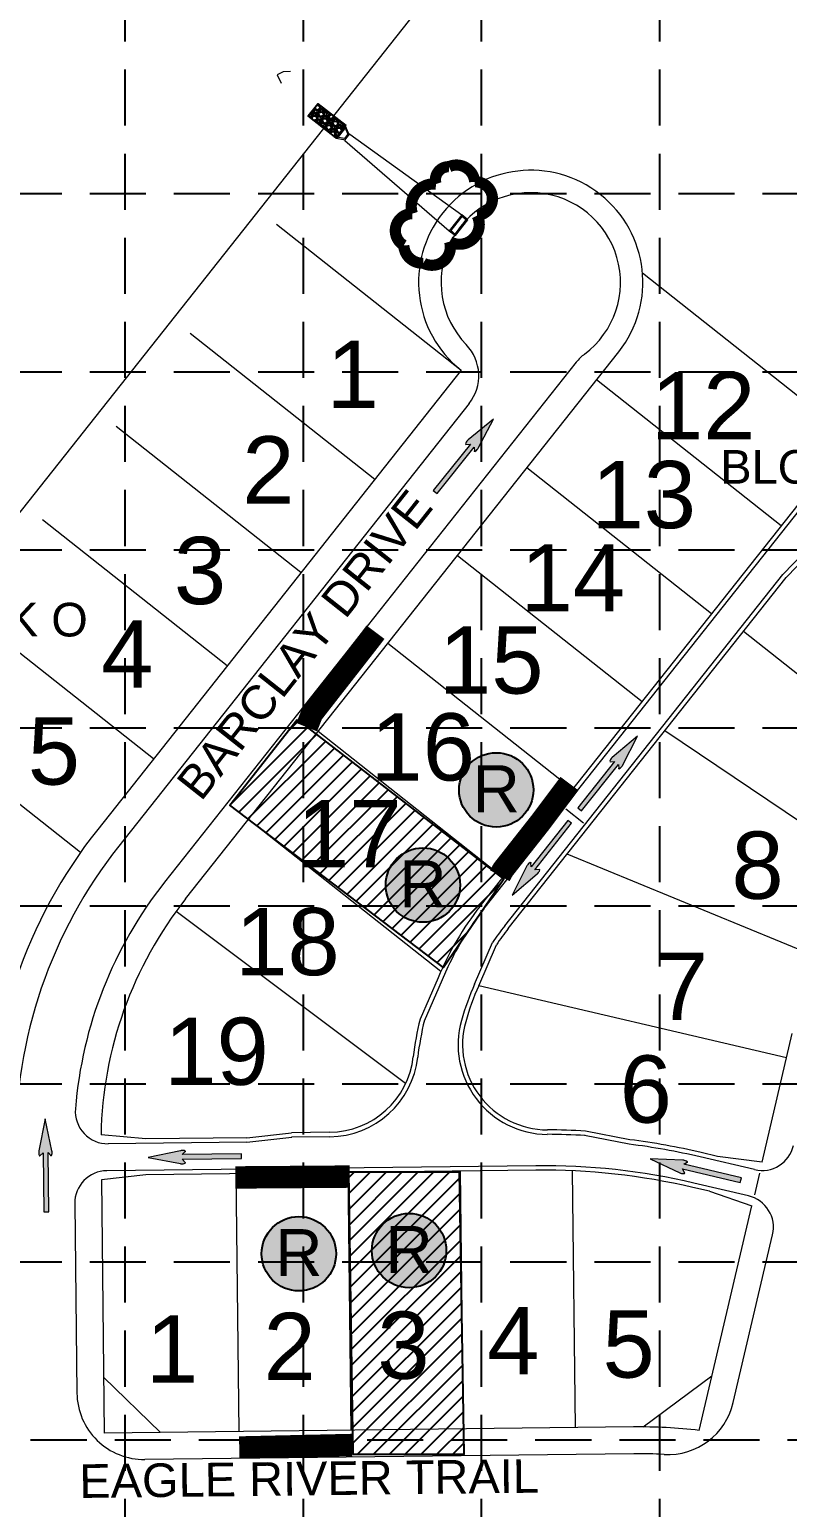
# Model space of a CAD drawing. Header units: inches. Extents: x 5726 to 10817, y 12055 to 15240.
# Drawn here: x 8071 to 8408, y 12902 to 13562 of the extents above; entities that cross this region are included whole.
import ezdxf
from ezdxf.enums import TextEntityAlignment as Align

# ---------------------------------------------------------------- set-up
doc = ezdxf.new("R2010")
doc.units = ezdxf.units.IN
doc.header["$LTSCALE"] = 100
doc.header["$MEASUREMENT"] = 0
doc.linetypes.add('HIDDEN', pattern=[0.375, 0.25, -0.125])
for name, color, linetype in [('10', 7, 'Continuous'), ('2', 7, 'Continuous'), ('21', 36, 'Continuous'), ('27', 150, 'Continuous'), ('29', 150, 'Continuous'), ('30', 7, 'Continuous'), ('8', 7, 'Continuous'), ('BASE', 7, 'Continuous'), ('BLOCK NUMBERS', 7, 'Continuous'), ('EROSION BLANKET', 84, 'Continuous'), ('FLOW ARROWS', 7, 'Continuous'), ('GRID', 254, 'HIDDEN'), ('INLET PROTECTION', 5, 'Continuous'), ('LOT NUMBERS', 7, 'Continuous'), ('RIP RAP', 1, 'Continuous'), ('SODDED LOT', 2, 'Continuous'), ('STREET NAMES', 7, 'Continuous')]:
    doc.layers.add(name, color=color, linetype=linetype)
doc.styles.add('ryland', font='ARIAL.TTF', dxfattribs={"height": 25})
doc.styles.get("Standard").update_dxf_attribs({"font": 'ARIAL.TTF', "height": 25})

# ---------------------------------------------------------------- blocks, each defined once
blk = doc.blocks.new('block2')
at = {"layer": 'GRID'}
for p, q in [((8113.06, 15156.29), (8113.06, 12138.33)), ((8192.48, 15156.29), (8192.48, 12138.33)), ((8271.9, 15156.29), (8271.9, 12138.33)), ((8351.32, 15156.29), (8351.32, 12138.33)), ((5809.88, 13488.47), (10733.92, 13488.47)), ((5809.88, 13409.05), (10733.92, 13409.05)), ((5809.88, 13329.63), (10733.92, 13329.63)), ((5809.88, 13250.21), (10733.92, 13250.21)), ((5809.88, 13170.79), (10733.92, 13170.79)), ((5809.88, 13091.37), (10733.92, 13091.37)), ((5809.88, 13011.95), (10733.92, 13011.95)), ((6683.5, 12932.53), (10733.92, 12932.53))]:
    blk.add_line(p, q, dxfattribs=at)
blk = doc.blocks.new('RYLAND')
h = blk.add_hatch(color=81)
h.paths.add_polyline_path([(1.164, -1.048, 1), (-1.408, -1.048, 1)])
h.paths.add_polyline_path([(-1.348, -2.228), (1.104, -2.228), (1.104, 0.21), (-1.348, 0.21)], flags=25)
at = {"color": 5}
blk.add_circle((-0.122, -1.048), 1.286, dxfattribs=at)
at = {"layer": 'BASE', "color": 5, "style": 'ryland'}
blk.add_text('R', height=1.625, dxfattribs=at).set_placement((-0.122, -1.821), align=Align.CENTER)
blk = doc.blocks.new('A$C27306BA2')
h = blk.add_hatch()
h.set_pattern_fill('GRAVEL', color=1, scale=6.405897, style=0)
h.set_pattern_definition([(228.0128, (-12313.62823, -18087.7097), (-51.247164083, -57.653080928), [0.8618237, -85.3207049]), (184.9697, (-12314.20476, -18088.3503), (76.870769848, 6.4058412396), [1.4789166, -146.4126997]), (132.5104, (-12315.67812, -18088.4784), (64.058909803, -70.46492175), [1.0428031, -103.2376398]), (267.2737, (-12318.17642, -18090.07988), (6.405871416, 128.1179404096), [1.346763, -133.3295072]), (292.8337, (-12318.24048, -18091.42512), (-32.029548083, 76.8707401262), [1.3206077, -130.7403398]), (357.2737, (-12317.728, -18092.64224), (-128.1179404096, 6.405871416), [1.346763, -133.3295072]), (37.6942, (-12316.38277, -18092.7063), (-83.2767070933, -64.0589077965), [1.7810251, -176.3213456]), (72.2553, (-12314.97347, -18091.6173), (44.8413474268, 140.9297082297), [1.681471, -166.4656938]), (121.4296, (-12314.461, -18090.01582), (-51.2472281553, 83.2766282423), [1.351324, -133.781219]), (175.2364, (-12315.16565, -18088.86276), (70.464872248, -6.405842685), [1.542745, -75.5944714]), (222.3974, (-12316.70306, -18088.73464), (-76.8708102022, -70.4648154642), [1.9951038, -197.5154221]), (138.8141, (-12311.8346, -18090.14394), (-44.841297359, 38.435364346), [0.6809532, -67.41466]), (171.4692, (-12312.34705, -18089.69553), (83.2766490507, -12.811844523), [1.2955094, -128.2557358]), (225, (-12313.6282, -18089.5033), (-7e-16, -6.4058989), [0.9059283, -8.1533744]), (203.1986, (-12314.07665, -18088.7346), (32.029482905, 12.81180234), [0.4878603, -48.2979966]), (291.8014, (-12314.5251, -18088.9268), (-6.40589635, 19.21769253), [0.6899343, -33.8068776]), (30.9638, (-12314.2688, -18089.5674), (19.21767811, 12.81180976), [1.1205771, -36.2319003]), (161.5651, (-12313.308, -18088.9909), (12.81179664, -6.4058867), [0.8102883, -19.4469386]), (16.3895, (-12318.24048, -18088.92682), (64.058983343, 19.217644078), [1.135125, -112.3776569]), (70.3462, (-12317.15148, -18088.60652), (-25.623557259, -70.4648798665), [0.952307, -94.2781987]), (293.1986, (-12313.3079, -18087.7097), (-12.81180234, 32.029482905), [0.9757142, -47.8101427]), (343.6105, (-12312.9236, -18088.60652), (-64.058983343, 19.217644078), [1.135125, -112.3776569]), (339.444, (-12318.2405, -18092.8985), (-32.029496446, 12.811768205), [1.0946397, -53.6373693]), (294.7751, (-12317.21554, -18093.28283), (-32.029434595, 70.464888106), [0.9171835, -90.801302]), (66.8014, (-12313.2439, -18094.1156), (12.81180234, 32.029482905), [0.9757142, -47.8101427]), (17.354, (-12312.85953, -18093.21877), (-83.276672972, -25.623552486), [1.073827, -106.3085756]), (69.444, (-12316.3828, -18094.1156), (-12.811768205, -32.029496446), [0.5473198, -54.1846891]), (101.3099, (-12313.6282, -18094.1156), (-6.40588176, 25.62359252), [0.3266367, -32.3371535]), (165.9638, (-12313.6923, -18093.7953), (19.21769428, -6.40588448), [1.3206077, -25.091578]), (186.009, (-12314.97347, -18093.475), (64.0589676643, 6.405892554), [1.2238466, -121.1606412]), (303.6901, (-12314.2688, -18090.144), (-6.40590547, 12.81179102), [0.9238713, -22.1729168]), (353.1572, (-12313.75635, -18090.91265), (108.9002436774, -12.811845086), [1.6129664, -159.6833992]), (60.9454, (-12312.1549, -18091.1048), (-25.623587878, -44.841280946), [0.6595255, -65.293219]), (90, (-12311.8346, -18090.528), (-6.405897, 6.405897), [0.3843538, -6.0215431]), (120.2564, (-12315.1016, -18093.28283), (25.623554949, -44.841294214), [0.8899328, -88.1036315]), (48.0128, (-12315.55, -18092.5141), (51.247164083, 57.653080928), [1.7236475, -84.4588811]), (0, (-12314.397, -18091.233), (6.405897, 6.405897), [1.6655332, -4.7403637]), (325.3048, (-12312.7314, -18091.23294), (-64.058932484, 44.841333634), [1.012862, -100.2732598]), (254.0546, (-12311.8986, -18091.8095), (-6.405896217, -25.623588515), [0.9327114, -45.7029229]), (207.646, (-12312.15488, -18092.7063), (-121.7120147353, -64.0590186698), [1.518614, -150.3430314]), (175.4261, (-12313.50012, -18093.41095), (-83.2766636145, 6.4058636228), [1.6065925, -159.0524888])])
h.paths.add_polyline_path([(4.8, 0), (0, 12.3), (27.8, 23), (32.5, 10.8)])
at = {"color": 1}
blk.add_lwpolyline([(4.8, 0), (0, 12.3), (27.8, 23), (32.5, 10.8)], close=True, dxfattribs=at)

msp = doc.modelspace()

# ---------------------------------------------------------------- hatches: boundary and pattern name
at = {"layer": 'FLOW ARROWS', "lineweight": 0}
h = msp.add_hatch(color=256, dxfattribs=at)
edge = h.paths.add_edge_path()
edge.add_line((8265.02, 13376.63), (8267.07, 13376.75))
edge.add_line((8267.07, 13376.75), (8250.52, 13356.1))
edge.add_line((8250.52, 13356.1), (8252.2, 13354.76))
edge.add_line((8252.2, 13354.76), (8268.74, 13375.4))
edge.add_line((8268.74, 13375.4), (8268.88, 13373.57))
edge.add_line((8268.88, 13373.57), (8268.88, 13373.57))
edge.add_ellipse((8269.81, 13374.54), major_axis=(-0.88, -1.09), ratio=0.285714, start_angle=342.81733, end_angle=484.72693)
edge.add_line((8270.57, 13374.96), (8270.56, 13374.95))
edge.add_line((8270.56, 13374.95), (8277.31, 13387.91))
edge.add_line((8277.31, 13387.91), (8266.05, 13378.58))
edge.add_line((8266.05, 13378.58), (8266.05, 13378.59))
edge.add_ellipse((8265.79, 13377.75), major_axis=(-0.88, -1.09), ratio=0.285714, start_angle=234.16847, end_angle=374.49672)
edge.add_line((8265.02, 13376.62), (8265.02, 13376.63))
h = msp.add_hatch(color=256, dxfattribs=at)
edge = h.paths.add_edge_path()
edge.add_line((8329.35, 13235.06), (8331.39, 13235.19))
edge.add_line((8331.39, 13235.19), (8314.99, 13214.43))
edge.add_line((8314.99, 13214.43), (8316.68, 13213.1))
edge.add_line((8316.68, 13213.1), (8333.08, 13233.86))
edge.add_line((8333.08, 13233.86), (8333.23, 13232.03))
edge.add_line((8333.23, 13232.03), (8333.23, 13232.03))
edge.add_ellipse((8334.15, 13233), major_axis=(-0.87, -1.1), ratio=0.285714, start_angle=342.81733, end_angle=484.72693)
edge.add_line((8334.9, 13233.43), (8334.9, 13233.42))
edge.add_line((8334.9, 13233.42), (8341.55, 13246.43))
edge.add_line((8341.55, 13246.43), (8330.36, 13237.02))
edge.add_line((8330.36, 13237.02), (8330.36, 13237.03))
edge.add_ellipse((8330.11, 13236.18), major_axis=(-0.87, -1.1), ratio=0.285714, start_angle=234.16847, end_angle=374.49672)
edge.add_line((8329.35, 13235.06), (8329.35, 13235.06))
h = msp.add_hatch(color=256, dxfattribs=at)
edge = h.paths.add_edge_path()
edge.add_line((8297.86, 13186.96), (8295.82, 13186.83))
edge.add_line((8295.82, 13186.83), (8312.22, 13207.59))
edge.add_line((8312.22, 13207.59), (8310.52, 13208.91))
edge.add_line((8310.52, 13208.91), (8294.13, 13188.16))
edge.add_line((8294.13, 13188.16), (8293.98, 13189.98))
edge.add_line((8293.98, 13189.98), (8293.98, 13189.99))
edge.add_ellipse((8293.06, 13189.01), major_axis=(0.87, 1.1), ratio=0.285714, start_angle=342.81733, end_angle=484.72693)
edge.add_line((8292.3, 13188.59), (8292.31, 13188.59))
edge.add_line((8292.31, 13188.59), (8285.65, 13175.59))
edge.add_line((8285.65, 13175.59), (8296.84, 13185))
edge.add_line((8296.84, 13185), (8296.84, 13184.99))
edge.add_ellipse((8297.1, 13185.84), major_axis=(0.87, 1.1), ratio=0.285714, start_angle=234.16847, end_angle=374.49672)
edge.add_line((8297.86, 13186.96), (8297.86, 13186.96))
h = msp.add_hatch(color=256, dxfattribs=at)
edge = h.paths.add_edge_path()
edge.add_line((8075.13, 13059.28), (8076.64, 13060.66))
edge.add_line((8076.64, 13060.66), (8076.94, 13034.21))
edge.add_line((8076.94, 13034.21), (8079.09, 13034.24))
edge.add_line((8079.09, 13034.24), (8078.79, 13060.69))
edge.add_line((8078.79, 13060.69), (8080.05, 13059.36))
edge.add_line((8080.05, 13059.36), (8080.06, 13059.36))
edge.add_ellipse((8080.16, 13060.7), major_axis=(0.02, -1.4), ratio=0.285714, start_angle=342.81733, end_angle=484.72693)
edge.add_line((8080.48, 13061.5), (8080.48, 13061.5))
edge.add_line((8080.48, 13061.5), (8077.47, 13075.79))
edge.add_line((8077.47, 13075.79), (8074.69, 13061.44))
edge.add_line((8074.69, 13061.44), (8074.69, 13061.44))
edge.add_ellipse((8075.02, 13060.63), major_axis=(0.02, -1.4), ratio=0.285714, start_angle=234.16847, end_angle=374.49672)
edge.add_line((8075.14, 13059.27), (8075.13, 13059.28))
h = msp.add_hatch(color=256, dxfattribs=at)
edge = h.paths.add_edge_path()
edge.add_line((8139.99, 13056.21), (8138.6, 13057.72))
edge.add_line((8138.6, 13057.72), (8165.06, 13058.02))
edge.add_line((8165.06, 13058.02), (8165.03, 13060.17))
edge.add_line((8165.03, 13060.17), (8138.58, 13059.87))
edge.add_line((8138.58, 13059.87), (8139.9, 13061.13))
edge.add_line((8139.9, 13061.13), (8139.91, 13061.14))
edge.add_ellipse((8138.57, 13061.24), major_axis=(1.4, 0.02), ratio=0.285714, start_angle=342.81733, end_angle=484.72693)
edge.add_line((8137.77, 13061.56), (8137.77, 13061.56))
edge.add_line((8137.77, 13061.56), (8123.47, 13058.55))
edge.add_line((8123.47, 13058.55), (8137.83, 13055.77))
edge.add_line((8137.83, 13055.77), (8137.82, 13055.76))
edge.add_ellipse((8138.64, 13056.1), major_axis=(1.4, 0.02), ratio=0.285714, start_angle=234.16847, end_angle=374.49672)
edge.add_line((8139.99, 13056.21), (8139.99, 13056.21))
h = msp.add_hatch(color=256, dxfattribs=at)
edge = h.paths.add_edge_path()
edge.add_line((8362.66, 13051.6), (8361.68, 13053.39))
edge.add_line((8361.68, 13053.39), (8387.43, 13047.32))
edge.add_line((8387.43, 13047.32), (8387.92, 13049.41))
edge.add_line((8387.92, 13049.41), (8362.17, 13055.49))
edge.add_line((8362.17, 13055.49), (8363.77, 13056.39))
edge.add_line((8363.77, 13056.39), (8363.77, 13056.4))
edge.add_ellipse((8362.49, 13056.82), major_axis=(1.36, -0.32), ratio=0.285714, start_angle=342.81733, end_angle=484.72693)
edge.add_line((8361.79, 13057.32), (8361.8, 13057.32))
edge.add_line((8361.8, 13057.32), (8347.2, 13057.85))
edge.add_line((8347.2, 13057.85), (8360.46, 13051.69))
edge.add_line((8360.46, 13051.69), (8360.45, 13051.69))
edge.add_ellipse((8361.32, 13051.81), major_axis=(1.36, -0.32), ratio=0.285714, start_angle=234.16847, end_angle=374.49672)
edge.add_line((8362.67, 13051.6), (8362.66, 13051.6))
at = {"layer": 'SODDED LOT'}
h = msp.add_hatch(dxfattribs=at)
h.set_pattern_fill('ANSI31', color=256, scale=40, style=0)
h.paths.add_polyline_path([(8189.88, 13253.84), (8281.98, 13182.65), (8255.03, 13143.32), (8159.8, 13215.63)])
h = msp.add_hatch(dxfattribs=at)
h.set_pattern_fill('ANSI31', color=256, scale=40, style=0)
h.paths.add_polyline_path([(8262.26, 13051.94), (8212.74, 13051.93), (8214.7, 12926.13), (8264.3, 12926.15)])

# ---------------------------------------------------------------- linework, layer by layer
at = {"layer": '10', "color": 7, "lineweight": 0}
msp.add_line((8207.69, 13513.09), (8211.66, 13518.1), dxfattribs=at)
msp.add_lwpolyline([(8207.48, 13513.63), (8207.12, 13513.18), (8210.55, 13512.67), (8211.07, 13512.26), (8213.24, 13515.01), (8212.72, 13515.42), (8211.44, 13518.64), (8211.09, 13518.19), (8212.36, 13514.97), (8210.91, 13513.13), (8207.48, 13513.63), (8211.09, 13518.19)], dxfattribs=at)
for points in [[(8260.37, 13469.75), (8265.95, 13476.81), (8263.21, 13478.98), (8257.62, 13471.92)], [(8260.28, 13470.45), (8265.25, 13476.73), (8263.29, 13478.28), (8258.32, 13472)]]:
    msp.add_lwpolyline(points, close=True, dxfattribs=at)
at = {"layer": '2', "color": 7, "lineweight": 0}
msp.add_line((7935.98, 13181.78), (8257.04, 13587.54), dxfattribs=at)
at = {"layer": '21', "color": 43, "lineweight": 0}
msp.add_lwpolyline([(8186.8, 13542.97), (8183.57, 13542.77), (8180.86, 13541.5), (8182.63, 13537.8)], dxfattribs=at)
at = {"layer": '27', "color": 7, "lineweight": 0}
for p, q in [((8180.61, 13474.84), (8262.95, 13409.68)), ((8436.68, 13379.45), (8343.81, 13452.93)), ((8140.12, 13173.86), (8333.19, 13417.87)), ((8262.95, 13409.68), (8100.91, 13204.89)), ((8271.44, 13170.62), (8452.98, 13400.05)), ((8407.82, 13317.19), (8421.8, 13331.64)), ((8283.99, 13160.69), (8407.82, 13317.19)), ((8270.78, 13135.09), (8278.66, 13153.39)), ((8252.76, 13138.72), (8244.61, 13120.18)), ((8397.1, 13056.42), (8410.55, 13113.8)), ((8122.43, 13066.82), (8102.38, 13068.6)), ((8167.33, 13067.35), (8122.43, 13066.82)), ((8167.33, 13067.35), (8187.31, 13069.58)), ((8204.31, 13069.77), (8187.31, 13069.58)), ((8338.17, 13066.44), (8318.37, 13070.29)), ((8377.27, 13059.02), (8369.97, 13060.73)), ((8397.1, 13056.42), (8377.27, 13059.02)), ((8122.41, 13050.82), (8102.53, 13048.59)), ((8102.53, 13048.59), (8103.84, 12935.6)), ((8296.28, 13052.84), (8122.41, 13050.82)), ((8373.62, 13043.44), (8366.32, 13045.15)), ((8373.62, 13043.44), (8392.54, 13036.95)), ((8369.05, 12936.76), (8392.54, 13036.95)), ((8339.74, 12938.34), (8103.84, 12935.6))]:
    msp.add_line(p, q, dxfattribs=at)
for centre, radius, start, end in [((8293.98, 13448.89), 50, 321.64691, 231.64691), ((8277.35, 13065.27), 225, 141.64691, 180.66446), ((8277.35, 13065.27), 175, 141.64691, 178.90964), ((8375.74, 13088.09), 133, 141.64691, 157.62398), ((8375.74, 13088.09), 117, 141.64691, 146.0729), ((8375.74, 13088.09), 115, 155.87902, 164.35656), ((8375.74, 13088.09), 135, 166.24803, 173.46783), ((8301.59, 13108.85), 38, 164.35656, 269.68314), ((8203.87, 13107.77), 38, 270.66446, 353.46783), ((8299.67, 12760.86), 310, 86.54072, 89.68314), ((8299.67, 12760.86), 308, 76.8063, 82.81956), ((8299.67, 12760.86), 292, 76.8063, 90.66446), ((8342.35, 12713.35), 225, 83.18567, 90.66446)]:
    msp.add_arc(centre, radius, start, end, dxfattribs=at)
at = {"layer": '29', "color": 7, "lineweight": 0}
for p, q in [((8213.27, 13514.95), (8263.19, 13478.98)), ((8224.43, 13361), (8142.09, 13426.15)), ((8405.66, 13340.24), (8323.31, 13405.39)), ((8191.54, 13319.44), (8109.2, 13384.59)), ((8374.63, 13301.03), (8292.29, 13366.18)), ((8158.66, 13277.87), (8076.31, 13343.03)), ((8343.61, 13261.82), (8261.26, 13326.97)), ((8125.77, 13236.31), (8043.43, 13301.46)), ((8388.9, 13293.28), (8472.81, 13226.88)), ((8312.58, 13222.61), (8230.24, 13287.76)), ((8093.17, 13194.52), (8010.54, 13259.9)), ((8281.55, 13183.4), (8199.21, 13248.55)), ((8443.21, 13188.46), (8353.79, 13248.91)), ((8253.93, 13141.49), (8168.19, 13209.34)), ((8421.51, 13147.99), (8310.16, 13193.76)), ((8238.21, 13091.51), (8135.9, 13168.31)), ((8270.88, 13135.31), (8408.06, 13103.16)), ((8162.51, 13051.29), (8163.84, 12936.3)), ((8212.5, 13051.87), (8213.84, 12936.88)), ((8262.5, 13052.45), (8263.83, 12937.46)), ((8312.5, 13052.58), (8313.83, 12938.04))]:
    msp.add_line(p, q, dxfattribs=at)
at = {"layer": '30', "color": 7, "lineweight": 0}
for p, q in [((8211.12, 13512.22), (8257.63, 13471.88)), ((8344.11, 12938.34), (8374.76, 12961.1)), ((8103.55, 12960.6), (8128.84, 12935.89))]:
    msp.add_line(p, q, dxfattribs=at)
at = {"layer": '8', "color": 7, "linetype": 'Continuous', "lineweight": 0}
for p, q in [((8314.24, 13413.27), (8130.7, 13181.31)), ((8273.01, 13169.38), (8453.31, 13397.24)), ((8266.49, 13394.82), (8110.32, 13197.44)), ((8406.32, 13318.51), (8420.37, 13333.03)), ((8282.42, 13161.93), (8406.32, 13318.51)), ((8268.95, 13135.88), (8276.9, 13154.35)), ((8257.08, 13143.59), (8246.44, 13119.38)), ((8167.45, 13065.35), (8187.53, 13067.59)), ((8204.33, 13067.77), (8187.33, 13067.58)), ((8337.85, 13064.47), (8317.99, 13068.33)), ((8167.45, 13065.35), (8105.58, 13064.63)), ((8296.26, 13054.84), (8104.99, 13052.62)), ((8393.75, 13053.1), (8369.51, 13058.78)), ((8391.02, 13041.42), (8366.77, 13047.1)), ((8090.65, 13037.95), (8091.63, 12953.46)), ((8384.28, 12949.17), (8401.82, 13023.99)), ((8339.88, 12926.34), (8121.98, 12923.81))]:
    msp.add_line(p, q, dxfattribs=at)
for centre, radius, start, end in [((8293.98, 13448.89), 40, 306.8118, 223.98466), ((8250.81, 13407.23), 20, 321.64691, 43.98466), ((8329.93, 13400.86), 20, 126.8118, 141.64691), ((8277.35, 13065.27), 213, 141.64691, 180.66446), ((8277.35, 13065.27), 187, 141.64691, 175.39306), ((8375.74, 13088.09), 131, 141.64691, 154.9332), ((8375.74, 13088.09), 119, 141.64691, 146.16296), ((8375.74, 13088.09), 117, 155.87902, 164.35656), ((8375.74, 13088.09), 133, 166.24803, 173.46783), ((8301.59, 13108.85), 40, 164.35656, 269.68314), ((8203.87, 13107.77), 40, 270.66446, 353.46783), ((8105.41, 13079.13), 14.5, 175.39306, 270.66446), ((8299.67, 12760.86), 308, 86.54072, 89.68314), ((8299.67, 12760.86), 306, 76.8063, 82.83206), ((8397.06, 13067.22), 14.5, 256.8063, 346.8063), ((8299.67, 12760.86), 294, 76.8063, 90.66446), ((8105.15, 13038.12), 14.5, 90.66446, 180.66446), ((8387.71, 13027.3), 14.5, 346.8063, 76.8063), ((8121.63, 12953.81), 30, 180.66446, 270.66446), ((8355.08, 12956.02), 30, 266.99873, 346.8063), ((8342.35, 12713.35), 213, 86.99873, 90.66446)]:
    msp.add_arc(centre, radius, start, end, dxfattribs=at)
at = {"layer": 'EROSION BLANKET', "color": 84, "const_width": 10}
for points in [[(8194.06, 13250.49), (8196.48, 13256.48), (8222.95, 13290.43), (8224.75, 13292.83)], [(8280.18, 13184.21), (8281.71, 13186.96), (8281.71, 13186.96), (8298.37, 13208.12), (8311.26, 13225.3)], [(8162.3, 13049.62), (8213.28, 13050)], [(8214.26, 12930.27), (8164.01, 12929.15)]]:
    msp.add_lwpolyline(points, dxfattribs=at)
at = {"layer": 'FLOW ARROWS', "lineweight": 0}
for p, q in [((8277.31, 13387.91), (8266.05, 13378.58)), ((8270.56, 13374.95), (8277.31, 13387.91)), ((8267.07, 13376.75), (8250.52, 13356.1)), ((8265.02, 13376.63), (8267.07, 13376.75)), ((8265.02, 13376.62), (8265.02, 13376.63)), ((8265.02, 13376.63), (8265.02, 13376.63)), ((8266.05, 13378.58), (8266.05, 13378.59)), ((8252.2, 13354.76), (8268.74, 13375.4)), ((8268.74, 13375.4), (8268.88, 13373.57)), ((8268.88, 13373.57), (8268.88, 13373.57)), ((8270.57, 13374.96), (8270.56, 13374.95)), ((8250.52, 13356.1), (8252.2, 13354.76)), ((8341.55, 13246.43), (8330.36, 13237.02)), ((8334.9, 13233.42), (8341.55, 13246.43)), ((8331.39, 13235.19), (8314.99, 13214.43)), ((8316.68, 13213.1), (8333.08, 13233.86)), ((8329.35, 13235.06), (8331.39, 13235.19)), ((8329.35, 13235.06), (8329.35, 13235.06)), ((8329.35, 13235.06), (8329.35, 13235.06)), ((8330.36, 13237.02), (8330.36, 13237.03)), ((8333.08, 13233.86), (8333.23, 13232.03)), ((8333.23, 13232.03), (8333.23, 13232.03)), ((8334.9, 13233.43), (8334.9, 13233.42)), ((8309.64, 13214.05), (8317.48, 13207.85)), ((8314.99, 13214.43), (8316.68, 13213.1)), ((8310.52, 13208.91), (8294.13, 13188.16)), ((8295.82, 13186.83), (8312.22, 13207.59)), ((8312.22, 13207.59), (8310.52, 13208.91)), ((8292.31, 13188.59), (8285.65, 13175.59)), ((8285.65, 13175.59), (8296.84, 13185)), ((8292.3, 13188.59), (8292.31, 13188.59)), ((8293.98, 13189.98), (8293.98, 13189.99)), ((8294.13, 13188.16), (8293.98, 13189.98)), ((8297.86, 13186.96), (8295.82, 13186.83)), ((8296.84, 13185), (8296.84, 13184.99)), ((8297.86, 13186.96), (8297.86, 13186.96)), ((8297.86, 13186.96), (8297.86, 13186.96)), ((8077.47, 13075.79), (8074.69, 13061.44)), ((8080.48, 13061.5), (8077.47, 13075.79)), ((8074.69, 13061.44), (8074.69, 13061.44)), ((8075.13, 13059.28), (8076.64, 13060.66)), ((8076.64, 13060.66), (8076.94, 13034.21)), ((8079.09, 13034.24), (8078.79, 13060.69)), ((8078.79, 13060.69), (8080.05, 13059.36)), ((8080.48, 13061.5), (8080.48, 13061.5)), ((8137.77, 13061.56), (8123.47, 13058.55)), ((8137.77, 13061.56), (8137.77, 13061.56)), ((8138.58, 13059.87), (8139.9, 13061.13)), ((8165.03, 13060.17), (8138.58, 13059.87)), ((8139.9, 13061.13), (8139.91, 13061.14)), ((8165.06, 13058.02), (8165.03, 13060.17)), ((8075.14, 13059.27), (8075.13, 13059.28)), ((8075.13, 13059.28), (8075.13, 13059.28)), ((8080.05, 13059.36), (8080.06, 13059.36)), ((8123.47, 13058.55), (8137.83, 13055.77)), ((8137.83, 13055.77), (8137.82, 13055.76)), ((8138.6, 13057.72), (8165.06, 13058.02)), ((8139.99, 13056.21), (8138.6, 13057.72)), ((8139.99, 13056.21), (8139.99, 13056.21)), ((8139.99, 13056.21), (8139.99, 13056.21)), ((8361.8, 13057.32), (8347.2, 13057.85)), ((8347.2, 13057.85), (8360.46, 13051.69)), ((8362.66, 13051.6), (8361.68, 13053.39)), ((8361.68, 13053.39), (8387.43, 13047.32)), ((8361.79, 13057.32), (8361.8, 13057.32)), ((8362.17, 13055.49), (8363.77, 13056.39)), ((8387.92, 13049.41), (8362.17, 13055.49)), ((8363.77, 13056.39), (8363.77, 13056.4)), ((8360.46, 13051.69), (8360.45, 13051.69)), ((8362.67, 13051.6), (8362.66, 13051.6)), ((8362.66, 13051.6), (8362.66, 13051.6)), ((8387.43, 13047.32), (8387.92, 13049.41)), ((8395.96, 13051.56), (8393.68, 13041.82)), ((8076.94, 13034.21), (8079.09, 13034.24))]:
    msp.add_line(p, q, dxfattribs=at)
for centre, major_axis, start_param, end_param in [((8265.79, 13377.75), (-0.88, -1.09), 4.087011, 6.536201), ((8269.81, 13374.54), (-0.88, -1.09), 5.983291, 8.460081), ((8330.11, 13236.18), (-0.87, -1.1), 4.087011, 6.536201), ((8334.15, 13233), (-0.87, -1.1), 5.983291, 8.460081), ((8293.06, 13189.01), (0.87, 1.1), 5.983291, 8.460081), ((8297.1, 13185.84), (0.87, 1.1), 4.087011, 6.536201), ((8075.02, 13060.63), (0.02, -1.4), 4.087011, 6.536201), ((8080.16, 13060.7), (0.02, -1.4), 5.983291, 8.460081), ((8138.57, 13061.24), (1.4, 0.02), 5.983291, 8.460081), ((8138.64, 13056.1), (1.4, 0.02), 4.087011, 6.536201), ((8362.49, 13056.82), (1.36, -0.32), 5.983291, 8.460081), ((8361.32, 13051.81), (1.36, -0.32), 4.087011, 6.536201)]:
    msp.add_ellipse(centre, major_axis=major_axis, ratio=0.285714, start_param=start_param, end_param=end_param, dxfattribs=at)
for p in [(8268.88, 13373.57), (8333.23, 13232.03), (8293.98, 13189.98), (8139.9, 13061.13), (8080.05, 13059.36), (8363.77, 13056.39)]:
    msp.add_point(p, dxfattribs=at)
at = {"layer": 'INLET PROTECTION', "color": 170, "const_width": 5}
msp.add_lwpolyline([(8241.18, 13479.54, 0.520567), (8241.18, 13479.54, 0.765195), (8237.37, 13465.41, 0.417879), (8246.14, 13457.45, 0.6649), (8257.8, 13467.07, 0.744833), (8270.08, 13478.68, 0.975642), (8269, 13493.73, 0.520567), (8257.52, 13500.49, 0.520567), (8251.78, 13492.77, 0.540264), (8241.18, 13479.54)], format="xyb", close=True, dxfattribs=at)
at = {"layer": 'SODDED LOT'}
for points in [[(8189.88, 13253.84), (8281.98, 13182.65), (8255.03, 13143.32), (8159.8, 13215.63)], [(8262.26, 13051.94), (8212.74, 13051.93), (8214.7, 12926.13), (8264.3, 12926.15)]]:
    msp.add_lwpolyline(points, close=True, dxfattribs=at)

# ---------------------------------------------------------------- block references
at = {"color": 7, "xscale": 12.89581535787147, "yscale": 12.89581535787147, "zscale": 12.89581535787147}
for p in [(8280.16, 13236.02), (8247.47, 13193.55), (8241.31, 13030.52), (8192.16, 13029.1)]:
    msp.add_blockref('RYLAND', p, dxfattribs=at)
at = {"layer": 'GRID', "color": 84}
msp.add_blockref('block2', (0, 0), dxfattribs=at)
at = {"layer": 'RIP RAP', "color": 84, "xscale": 0.531106109343875, "yscale": 0.531106109343682, "zscale": 0.5311061093427561, "rotation": 120.3643747946615}
msp.add_blockref('A$C27306BA2', (8212.79, 13516.6), dxfattribs=at)

# ---------------------------------------------------------------- texts
at = {"layer": 'BLOCK NUMBERS', "color": 7, "lineweight": 0}
for s, p in [('BLOCK P', (8378.5, 13366.59)), ('BLOCK O', (8003.35, 13298.44))]:
    msp.add_text(s, height=15, dxfattribs=at).set_placement(p, align=Align.MIDDLE_LEFT)
at = {"layer": 'LOT NUMBERS', "color": 7, "lineweight": 0}
for s, p in [('1', (8202.98, 13407.89)), ('12', (8347.53, 13393.87)), ('2', (8165.37, 13365.24)), ('13', (8321.09, 13354.23)), ('3', (8134.88, 13320.36)), ('14', (8289.44, 13317.1)), ('4', (8102.46, 13283.11)), ('15', (8253.08, 13280.45)), ('5', (8069.72, 13239.85)), ('16', (8222.52, 13241.68)), ('17', (8189.78, 13202.92)), ('8', (8383.46, 13188.91)), ('18', (8162.21, 13154.84)), ('7', (8349.77, 13134.87)), ('19', (8130.56, 13105.91)), ('6', (8333.63, 13089.06)), ('1', (8122.44, 12973.14)), ('2', (8174.82, 12974.23)), ('3', (8225.57, 12974.78)), ('4', (8274.55, 12976.85)), ('5', (8325.98, 12975.33))]:
    msp.add_text(s, height=30, dxfattribs=at).set_placement(p, align=Align.MIDDLE_LEFT)
at = {"layer": 'STREET NAMES', "color": 7, "lineweight": 0}
for s, rotation, p in [('BARCLAY DRIVE', 51.64691, (8198.95, 13282.66)), ('EAGLE RIVER TRAIL', 0.66446, (8195.25, 12907.83))]:
    msp.add_text(s, height=15, rotation=rotation, dxfattribs=at).set_placement(p, align=Align.CENTER)

doc.saveas('drawing.dxf')
